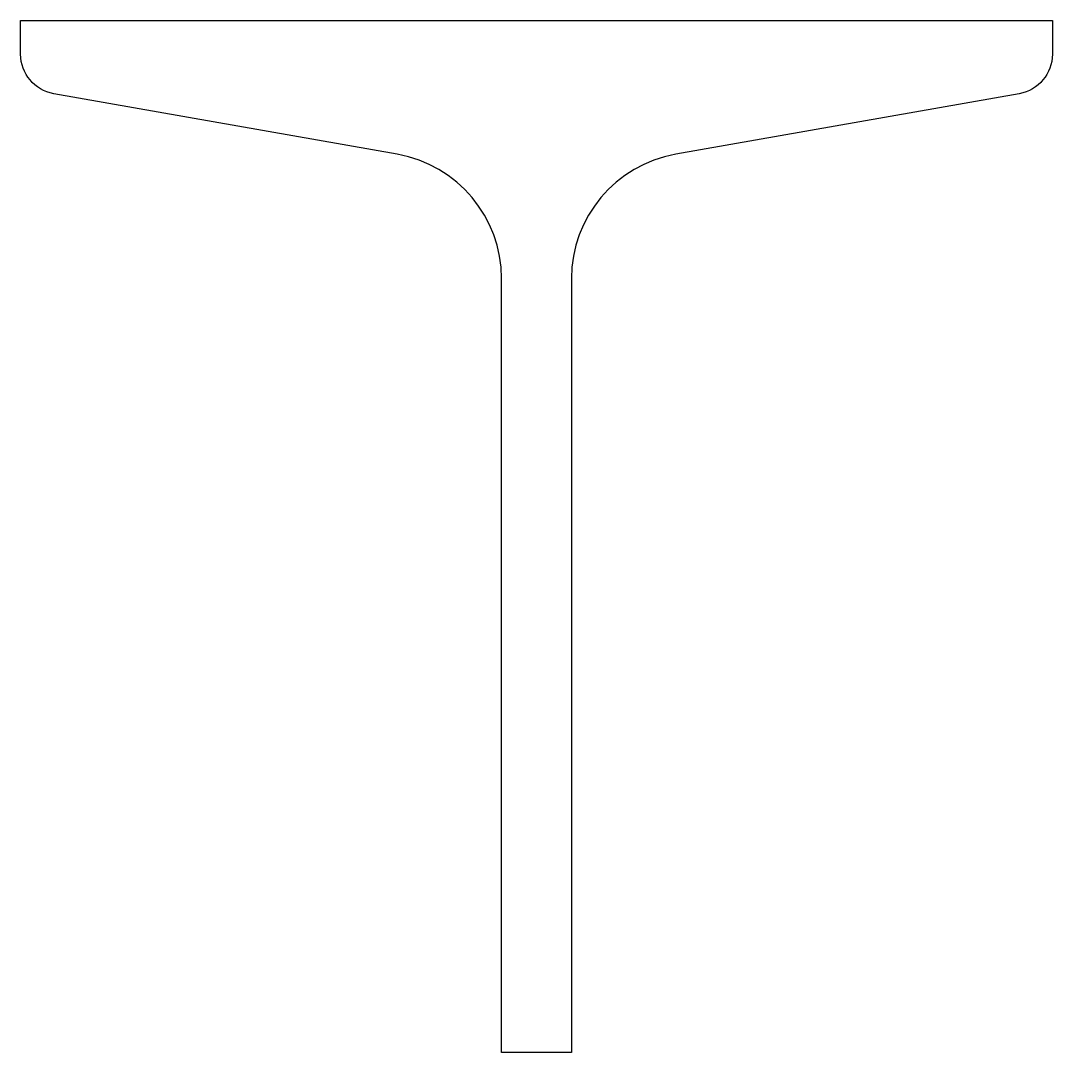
# Model space of a CAD drawing. Header units: inches. Extents: x -2 to 2, y -2 to 2.
import ezdxf

# ---------------------------------------------------------------- set-up
doc = ezdxf.new("R2010")
doc.units = ezdxf.units.IN
doc.layers.add('steel', color=7, linetype='Continuous')

msp = doc.modelspace()

# ---------------------------------------------------------------- linework, layer by layer
at = {"layer": 'steel'}
msp.add_lwpolyline([(2, 1.8697, -0.36397), (1.8717, 1.7168), (0.5399, 1.4819, 0.36397), (0.1355, 1), (0.1355, -2), (-0.1355, -2), (-0.1355, 1, 0.36397), (-0.5399, 1.4819), (-1.8717, 1.7168, -0.36397), (-2, 1.8697), (-2, 2), (2, 2)], format="xyb", close=True, dxfattribs=at)

doc.saveas('drawing.dxf')
